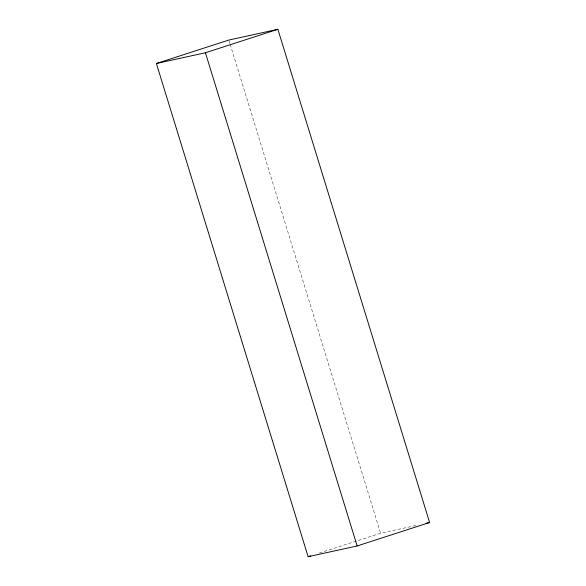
<?xml version="1.0" encoding="UTF-8"?>
<svg xmlns="http://www.w3.org/2000/svg" width="586" height="586" viewBox="0 0 586 586"><rect width="100%" height="100%" fill="white"/><g stroke="black" fill="none" stroke-linecap="round" stroke-linejoin="round"><path stroke-width="0.44" stroke-dasharray="2.93 2.2" d="M319.333 553.067L380.578 533.238L418.023 525.041M229.119 40.91L229.924 43.54M230.195 44.411L380.578 533.238"/><path stroke-width="0.88" d="M156.389 63.5L228.855 40.038L277.881 29.3L429.611 522.5L357.145 545.962L308.119 556.7L156.389 63.5L205.422 52.762L277.881 29.3M308.119 556.7L310.705 555.865M426.044 523.283L429.611 522.5M205.422 52.762L357.145 545.962"/></g></svg>
